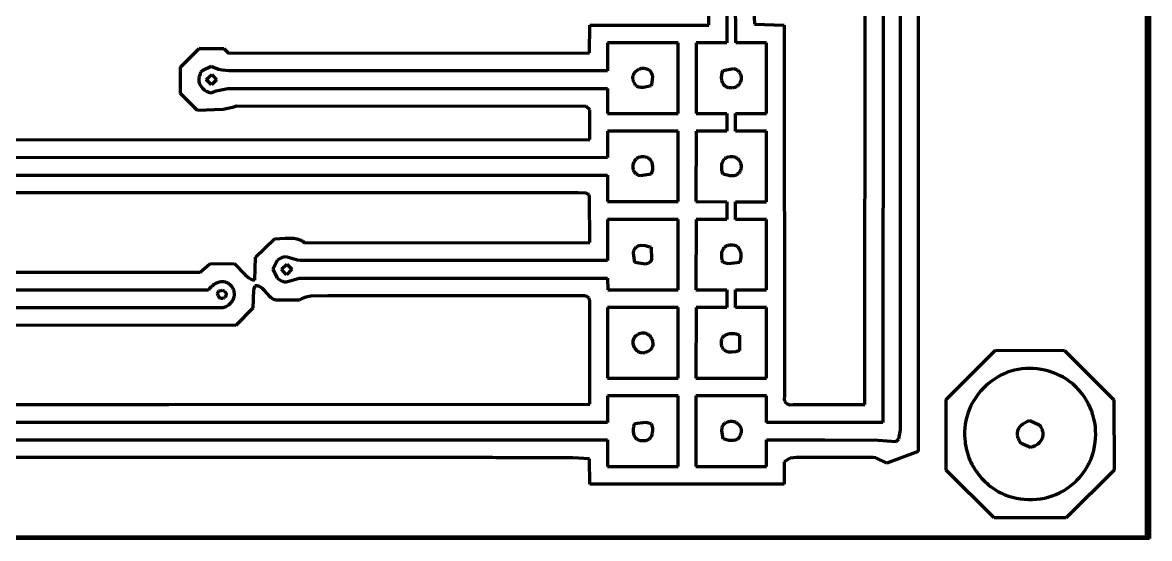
# Model space of a CAD drawing. Header units: millimetres. Extents: x 0 to 15.3, y 0 to 12.6.
# Drawn here: x 9.96 to 15.28, y 0 to 2.44 of the extents above; entities that cross this region are included whole.
import ezdxf

# ---------------------------------------------------------------- set-up
doc = ezdxf.new("R2010")
doc.units = ezdxf.units.MM
doc.layers.add('color#f8f8f8ff', color=7, linetype='CONTINUOUS', lineweight=100)

msp = doc.modelspace()

# ---------------------------------------------------------------- linework, layer by layer
at = {"layer": 'color#f8f8f8ff'}
for p, q in [((15.2778, 12.6111), (15.2778, 0)), ((15.2635, 0.0091), (15.2638, 12.5564)), ((14.1876, 11.8092), (14.1877, 0.4115)), ((14.1041, 0.5132), (14.1041, 11.7354)), ((14.0212, 3.9305), (14.021, 0.5484)), ((13.9361, 0.6332), (13.9374, 3.8058)), ((13.285, 3.0278), (13.2848, 2.3401)), ((13.3263, 2.3401), (13.3261, 3.0278)), ((13.1997, 2.4247), (13.1998, 2.9277)), ((13.4098, 2.5326), (13.4149, 2.4286)), ((12.6374, 2.2931), (12.6389, 2.424)), ((12.6389, 2.424), (13.1997, 2.4247)), ((13.4149, 2.4286), (13.5554, 2.4242)), ((13.5554, 2.4242), (13.556, 0.6655)), ((12.7222, 2.34), (12.7222, 2.2083)), ((13.0555, 2.34), (12.7222, 2.34)), ((13.0556, 2.0072), (13.0555, 2.34)), ((13.2848, 2.3401), (13.1392, 2.3402)), ((13.1392, 2.3402), (13.1393, 2.0069)), ((13.4718, 2.3403), (13.3263, 2.3401)), ((13.4719, 2.007), (13.4718, 2.3403)), ((10.7081, 2.226), (10.7957, 2.3131)), ((10.7957, 2.3131), (10.9118, 2.3132)), ((10.9118, 2.3132), (10.9348, 2.2917)), ((10.9348, 2.2917), (12.6374, 2.2931)), ((10.7083, 2.1005), (10.7081, 2.226)), ((10.796, 2.1793), (10.7951, 2.1753)), ((10.7972, 2.1834), (10.796, 2.1793)), ((10.7988, 2.1875), (10.7972, 2.1834)), ((10.801, 2.1951), (10.7988, 2.1875)), ((10.8045, 2.2016), (10.801, 2.1951)), ((10.8127, 2.21), (10.8045, 2.2016)), ((10.8527, 2.2292), (10.8127, 2.21)), ((10.8291, 2.1668), (10.8554, 2.1913)), ((10.864, 2.2235), (10.8527, 2.2292)), ((10.8554, 2.1913), (10.8783, 2.1665)), ((10.8755, 2.2188), (10.864, 2.2235)), ((10.8871, 2.2152), (10.8755, 2.2188)), ((10.905, 2.2113), (10.8871, 2.2152)), ((10.9354, 2.2081), (10.905, 2.2113)), ((11.0282, 2.2083), (10.9354, 2.2081)), ((12.7222, 2.2083), (11.0282, 2.2083)), ((12.8417, 2.1786), (12.8423, 2.1824)), ((12.8423, 2.1824), (12.8432, 2.1862)), ((12.8432, 2.1862), (12.8445, 2.1898)), ((12.8445, 2.1898), (12.846, 2.1933)), ((12.846, 2.1933), (12.8479, 2.1967)), ((12.8479, 2.1967), (12.8525, 2.203)), ((12.8525, 2.203), (12.858, 2.2086)), ((12.858, 2.2086), (12.8643, 2.2133)), ((12.8643, 2.2133), (12.8712, 2.217)), ((12.8712, 2.217), (12.8749, 2.2184)), ((12.8749, 2.2184), (12.8786, 2.2196)), ((12.8786, 2.2196), (12.8825, 2.2204)), ((12.8825, 2.2204), (12.8864, 2.2208)), ((12.8864, 2.2208), (12.8904, 2.2209)), ((12.8904, 2.2209), (12.8943, 2.2207)), ((12.8943, 2.2207), (12.8983, 2.22)), ((12.8983, 2.22), (12.9023, 2.2189)), ((12.9023, 2.2189), (12.9062, 2.2174)), ((12.9062, 2.2174), (12.9101, 2.2155)), ((12.9101, 2.2155), (12.9133, 2.2141)), ((12.9133, 2.2141), (12.9161, 2.2126)), ((12.9161, 2.2126), (12.9211, 2.2091)), ((12.9211, 2.2091), (12.9251, 2.2048)), ((12.9251, 2.2048), (12.9283, 2.2001)), ((12.9283, 2.2001), (12.9316, 2.192)), ((12.9335, 2.1801), (12.929, 2.1428)), ((12.9316, 2.192), (12.9335, 2.1801)), ((13.2602, 2.1763), (13.2608, 2.188)), ((13.2608, 2.188), (13.2631, 2.1993)), ((13.2631, 2.1993), (13.267, 2.2099)), ((13.267, 2.2099), (13.3165, 2.2188)), ((13.3165, 2.2188), (13.3256, 2.2164)), ((13.3256, 2.2164), (13.3321, 2.2128)), ((13.3321, 2.2128), (13.3342, 2.2112)), ((13.3342, 2.2112), (13.3376, 2.2086)), ((13.3376, 2.2086), (13.3407, 2.2058)), ((13.3407, 2.2058), (13.3433, 2.2027)), ((13.3433, 2.2027), (13.3456, 2.1994)), ((13.3456, 2.1994), (13.3476, 2.1959)), ((13.3476, 2.1959), (13.3492, 2.1922)), ((13.3492, 2.1922), (13.3504, 2.1884)), ((13.3504, 2.1884), (13.3513, 2.1845)), ((13.3513, 2.1845), (13.3519, 2.1806)), ((13.3519, 2.1806), (13.3521, 2.1765)), ((10.7945, 2.1713), (10.7943, 2.1674)), ((10.7943, 2.1674), (10.7947, 2.1597)), ((10.7951, 2.1753), (10.7945, 2.1713)), ((10.7947, 2.1597), (10.7961, 2.1523)), ((10.7961, 2.1523), (10.7987, 2.1452)), ((10.7987, 2.1452), (10.8021, 2.1385)), ((10.8021, 2.1385), (10.8064, 2.1322)), ((10.8064, 2.1322), (10.8115, 2.1264)), ((10.8115, 2.1264), (10.8203, 2.1186)), ((10.8549, 2.142), (10.8291, 2.1668)), ((10.8783, 2.1665), (10.8549, 2.142)), ((12.8415, 2.1748), (12.8417, 2.1786)), ((12.8417, 2.1709), (12.8415, 2.1748)), ((12.8424, 2.167), (12.8417, 2.1709)), ((12.8434, 2.163), (12.8424, 2.167)), ((12.8449, 2.1591), (12.8434, 2.163)), ((12.8469, 2.1552), (12.8449, 2.1591)), ((12.848, 2.1516), (12.8469, 2.1552)), ((12.8494, 2.1483), (12.848, 2.1516)), ((12.851, 2.1453), (12.8494, 2.1483)), ((12.8527, 2.1426), (12.851, 2.1453)), ((12.8547, 2.1401), (12.8527, 2.1426)), ((12.8592, 2.1361), (12.8547, 2.1401)), ((12.8643, 2.133), (12.8592, 2.1361)), ((12.8699, 2.1309), (12.8643, 2.133)), ((12.8791, 2.1291), (12.8699, 2.1309)), ((12.8923, 2.1291), (12.8791, 2.1291)), ((12.9275, 2.1373), (12.8923, 2.1291)), ((12.929, 2.1428), (12.9275, 2.1373)), ((13.2613, 2.1647), (13.2602, 2.1763)), ((13.2631, 2.1574), (13.2613, 2.1647)), ((13.2657, 2.1505), (13.2631, 2.1574)), ((13.2692, 2.1442), (13.2657, 2.1505)), ((13.2736, 2.1387), (13.2692, 2.1442)), ((13.2761, 2.1363), (13.2736, 2.1387)), ((13.2788, 2.1341), (13.2761, 2.1363)), ((13.2818, 2.1322), (13.2788, 2.1341)), ((13.2851, 2.1306), (13.2818, 2.1322)), ((13.2886, 2.1293), (13.2851, 2.1306)), ((13.2923, 2.1283), (13.2886, 2.1293)), ((13.2962, 2.1277), (13.2923, 2.1283)), ((13.3004, 2.1274), (13.2962, 2.1277)), ((13.3049, 2.1276), (13.3004, 2.1274)), ((13.3094, 2.1272), (13.3049, 2.1276)), ((13.3137, 2.1274), (13.3094, 2.1272)), ((13.3179, 2.128), (13.3137, 2.1274)), ((13.3218, 2.1291), (13.3179, 2.128)), ((13.3255, 2.1305), (13.3218, 2.1291)), ((13.329, 2.1323), (13.3255, 2.1305)), ((13.3323, 2.1345), (13.329, 2.1323)), ((13.3354, 2.1369), (13.3323, 2.1345)), ((13.3383, 2.1396), (13.3354, 2.1369)), ((13.3409, 2.1426), (13.3383, 2.1396)), ((13.3432, 2.1459), (13.3409, 2.1426)), ((13.3453, 2.1493), (13.3432, 2.1459)), ((13.3471, 2.1529), (13.3453, 2.1493)), ((13.3499, 2.1605), (13.3471, 2.1529)), ((13.3516, 2.1685), (13.3499, 2.1605)), ((13.3521, 2.1765), (13.3516, 2.1685)), ((10.7889, 2.0204), (10.7083, 2.1005)), ((10.8203, 2.1186), (10.8304, 2.1122)), ((10.8304, 2.1122), (10.8413, 2.1074)), ((10.8413, 2.1074), (10.8529, 2.1042)), ((10.8529, 2.1042), (10.8762, 2.1137)), ((10.8762, 2.1137), (10.9306, 2.1252)), ((10.9306, 2.1252), (12.7222, 2.125)), ((12.7222, 2.125), (12.7222, 2.0072)), ((10.9096, 2.0251), (10.7889, 2.0204)), ((10.953, 2.0349), (10.9096, 2.0251)), ((10.9713, 2.0409), (10.953, 2.0349)), ((12.6219, 2.0404), (10.9713, 2.0409)), ((12.6377, 2.0245), (12.6219, 2.0404)), ((12.6385, 1.8845), (12.6377, 2.0245)), ((12.7222, 2.0072), (13.0556, 2.0072)), ((13.1393, 2.0069), (13.2849, 2.0071)), ((13.2849, 2.0071), (13.2849, 1.9234)), ((13.3262, 1.9235), (13.3262, 2.0071)), ((13.3262, 2.0071), (13.4719, 2.007)), ((13.0556, 1.9234), (12.7222, 1.9234)), ((12.7222, 1.9234), (12.7222, 1.7985)), ((13.0556, 1.5905), (13.0556, 1.9234)), ((13.1393, 1.9237), (13.1389, 1.5906)), ((13.2849, 1.9234), (13.1393, 1.9237)), ((13.4719, 1.9236), (13.3262, 1.9235)), ((13.4718, 1.5902), (13.4719, 1.9236)), ((8.303, 1.8819), (12.6385, 1.8845)), ((12.7222, 1.7985), (8.2681, 1.7979)), ((12.8422, 1.7547), (12.8427, 1.7627)), ((12.8424, 1.7507), (12.8422, 1.7547)), ((12.8427, 1.7627), (12.8445, 1.7706)), ((12.8445, 1.7706), (12.8473, 1.7781)), ((12.8473, 1.7781), (12.8492, 1.7816)), ((12.8492, 1.7816), (12.8513, 1.785)), ((12.8513, 1.785), (12.8537, 1.7882)), ((12.8537, 1.7882), (12.8563, 1.7911)), ((12.8563, 1.7911), (12.8591, 1.7938)), ((12.8591, 1.7938), (12.8622, 1.7962)), ((12.8622, 1.7962), (12.8655, 1.7984)), ((12.8655, 1.7984), (12.869, 1.8001)), ((12.869, 1.8001), (12.8727, 1.8015)), ((12.8727, 1.8015), (12.8766, 1.8025)), ((12.8766, 1.8025), (12.8807, 1.8032)), ((12.8807, 1.8032), (12.885, 1.8033)), ((12.885, 1.8033), (12.8895, 1.803)), ((12.8895, 1.803), (12.894, 1.8031)), ((12.894, 1.8031), (12.8982, 1.8029)), ((12.8982, 1.8029), (12.9022, 1.8022)), ((12.9022, 1.8022), (12.9059, 1.8013)), ((12.9059, 1.8013), (12.9094, 1.8)), ((12.9094, 1.8), (12.9126, 1.7984)), ((12.9126, 1.7984), (12.9156, 1.7965)), ((12.9156, 1.7965), (12.9183, 1.7943)), ((12.9183, 1.7943), (12.9208, 1.7919)), ((12.9208, 1.7919), (12.9251, 1.7864)), ((12.9251, 1.7864), (12.9286, 1.7802)), ((12.9286, 1.7802), (12.9312, 1.7733)), ((12.9312, 1.7733), (12.9329, 1.7659)), ((12.9329, 1.7659), (12.934, 1.7544)), ((12.934, 1.7544), (12.9334, 1.7426)), ((13.2603, 1.7547), (13.2615, 1.7662)), ((13.2609, 1.7429), (13.2603, 1.7547)), ((13.2615, 1.7662), (13.2633, 1.7735)), ((13.2633, 1.7735), (13.2659, 1.7804)), ((13.2659, 1.7804), (13.2693, 1.7866)), ((13.2693, 1.7866), (13.2737, 1.7921)), ((13.2737, 1.7921), (13.2762, 1.7945)), ((13.2762, 1.7945), (13.279, 1.7966)), ((13.279, 1.7966), (13.282, 1.7985)), ((13.282, 1.7985), (13.2852, 1.8001)), ((13.2852, 1.8001), (13.2887, 1.8013)), ((13.2887, 1.8013), (13.2924, 1.8023)), ((13.2924, 1.8023), (13.2964, 1.8029)), ((13.2964, 1.8029), (13.3006, 1.8032)), ((13.3006, 1.8032), (13.3051, 1.803)), ((13.3051, 1.803), (13.3096, 1.8033)), ((13.3096, 1.8033), (13.3138, 1.8031)), ((13.3138, 1.8031), (13.3179, 1.8025)), ((13.3179, 1.8025), (13.3218, 1.8015)), ((13.3218, 1.8015), (13.3255, 1.8001)), ((13.3255, 1.8001), (13.329, 1.7983)), ((13.329, 1.7983), (13.3322, 1.7962)), ((13.3322, 1.7962), (13.3353, 1.7939)), ((13.3353, 1.7939), (13.3381, 1.7912)), ((13.3381, 1.7912), (13.3406, 1.7883)), ((13.3406, 1.7883), (13.343, 1.7851)), ((13.343, 1.7851), (13.3469, 1.7783)), ((13.3469, 1.7783), (13.3497, 1.7708)), ((13.3497, 1.7708), (13.3514, 1.763)), ((13.3514, 1.763), (13.3519, 1.7551)), ((13.3519, 1.7551), (13.3518, 1.7511)), ((8.3338, 1.7154), (12.7222, 1.7155)), ((12.7222, 1.7155), (12.7222, 1.5905)), ((12.8429, 1.7467), (12.8424, 1.7507)), ((12.8437, 1.7428), (12.8429, 1.7467)), ((12.8449, 1.739), (12.8437, 1.7428)), ((12.8465, 1.7354), (12.8449, 1.739)), ((12.8483, 1.7318), (12.8465, 1.7354)), ((12.8506, 1.7285), (12.8483, 1.7318)), ((12.8532, 1.7254), (12.8506, 1.7285)), ((12.8562, 1.7225), (12.8532, 1.7254)), ((12.8595, 1.7198), (12.8562, 1.7225)), ((12.8616, 1.7182), (12.8595, 1.7198)), ((12.8681, 1.7145), (12.8616, 1.7182)), ((12.8771, 1.712), (12.8681, 1.7145)), ((12.9273, 1.7206), (12.8771, 1.712)), ((12.9311, 1.7312), (12.9273, 1.7206)), ((12.9334, 1.7426), (12.9311, 1.7312)), ((13.2631, 1.7315), (13.2609, 1.7429)), ((13.2668, 1.7209), (13.2631, 1.7315)), ((13.298, 1.7128), (13.2668, 1.7209)), ((13.3197, 1.7124), (13.298, 1.7128)), ((13.3288, 1.7157), (13.3197, 1.7124)), ((13.3352, 1.7201), (13.3288, 1.7157)), ((13.3385, 1.7228), (13.3352, 1.7201)), ((13.3413, 1.7257), (13.3385, 1.7228)), ((13.3439, 1.7289), (13.3413, 1.7257)), ((13.346, 1.7323), (13.3439, 1.7289)), ((13.3478, 1.7358), (13.346, 1.7323)), ((13.3493, 1.7395), (13.3478, 1.7358)), ((13.3504, 1.7433), (13.3493, 1.7395)), ((13.3513, 1.7471), (13.3504, 1.7433)), ((13.3518, 1.7511), (13.3513, 1.7471)), ((12.5827, 1.632), (8.2505, 1.6318)), ((12.6191, 1.6308), (12.5827, 1.632)), ((12.6272, 1.628), (12.6191, 1.6308)), ((12.6306, 1.6257), (12.6272, 1.628)), ((12.6334, 1.6227), (12.6306, 1.6257)), ((12.6355, 1.619), (12.6334, 1.6227)), ((12.6362, 1.6168), (12.6355, 1.619)), ((12.6368, 1.6143), (12.6362, 1.6168)), ((12.6371, 1.6116), (12.6368, 1.6143)), ((12.6385, 1.3984), (12.6371, 1.6116)), ((12.7222, 1.5905), (13.0556, 1.5905)), ((13.1389, 1.5906), (13.2849, 1.5904)), ((13.2849, 1.5904), (13.2849, 1.5068)), ((13.3262, 1.5068), (13.3262, 1.5904)), ((13.3262, 1.5904), (13.4718, 1.5902)), ((12.7222, 1.5067), (12.7222, 1.3121)), ((13.0556, 1.5067), (12.7222, 1.5067)), ((13.0556, 1.1739), (13.0556, 1.5067)), ((13.1392, 1.5069), (13.1389, 1.1739)), ((13.2849, 1.5068), (13.1392, 1.5069)), ((13.4719, 1.5069), (13.3262, 1.5068)), ((13.4717, 1.1735), (13.4719, 1.5069)), ((11.062, 1.3292), (11.1509, 1.4157)), ((11.1509, 1.4157), (11.2016, 1.4176)), ((11.2016, 1.4176), (11.2426, 1.4175)), ((11.2426, 1.4175), (11.2573, 1.415)), ((11.2573, 1.415), (11.2667, 1.4122)), ((11.2667, 1.4122), (11.2758, 1.4084)), ((11.2758, 1.4084), (11.2802, 1.406)), ((11.2802, 1.406), (11.2845, 1.4033)), ((11.2845, 1.4033), (11.2887, 1.4002)), ((11.2887, 1.4002), (11.2928, 1.3968)), ((11.2928, 1.3968), (12.6385, 1.3984)), ((12.8599, 1.3777), (12.8663, 1.3819)), ((12.8663, 1.3819), (12.8753, 1.385)), ((12.8753, 1.385), (12.8992, 1.384)), ((12.8992, 1.384), (12.9277, 1.3763)), ((13.2791, 1.38), (13.2821, 1.3819)), ((13.2821, 1.3819), (13.2854, 1.3835)), ((13.2854, 1.3835), (13.2889, 1.3847)), ((13.2889, 1.3847), (13.2926, 1.3857)), ((13.2926, 1.3857), (13.2966, 1.3863)), ((13.2966, 1.3863), (13.3009, 1.3865)), ((13.3009, 1.3865), (13.3054, 1.3863)), ((13.3054, 1.3863), (13.3099, 1.3865)), ((13.3099, 1.3865), (13.3141, 1.3863)), ((13.3141, 1.3863), (13.3182, 1.3858)), ((13.3182, 1.3858), (13.3219, 1.3848)), ((13.3219, 1.3848), (13.3254, 1.3836)), ((13.3254, 1.3836), (13.3287, 1.382)), ((13.3287, 1.382), (13.3317, 1.3801)), ((11.0579, 1.2198), (11.062, 1.3292)), ((11.195, 1.3289), (11.1882, 1.3271)), ((11.2017, 1.3296), (11.195, 1.3289)), ((11.2118, 1.3289), (11.2017, 1.3296)), ((11.2597, 1.3147), (11.2118, 1.3289)), ((12.8439, 1.3478), (12.8465, 1.3609)), ((12.8506, 1.3038), (12.8439, 1.3478)), ((12.8465, 1.3609), (12.8501, 1.3679)), ((12.8501, 1.3679), (12.8533, 1.3722)), ((12.8533, 1.3722), (12.8575, 1.376)), ((12.8575, 1.376), (12.8599, 1.3777)), ((12.9277, 1.3763), (12.93, 1.3174)), ((13.2603, 1.3379), (13.2615, 1.3495)), ((13.2609, 1.3261), (13.2603, 1.3379)), ((13.2615, 1.3495), (13.2632, 1.3569)), ((13.2632, 1.3569), (13.2659, 1.3638)), ((13.2659, 1.3638), (13.2694, 1.37)), ((13.2694, 1.37), (13.2715, 1.3729)), ((13.2715, 1.3729), (13.2738, 1.3755)), ((13.2738, 1.3755), (13.2763, 1.3779)), ((13.2763, 1.3779), (13.2791, 1.38)), ((13.3317, 1.3801), (13.3345, 1.378)), ((13.3345, 1.378), (13.3371, 1.3756)), ((13.3371, 1.3756), (13.3394, 1.373)), ((13.3394, 1.373), (13.3434, 1.3671)), ((13.3434, 1.3671), (13.3465, 1.3605)), ((13.3465, 1.3605), (13.3488, 1.3533)), ((13.3488, 1.3533), (13.3506, 1.3419)), ((13.3506, 1.33), (13.3489, 1.3184)), ((13.3506, 1.3419), (13.3506, 1.33)), ((10.8009, 1.2571), (10.8464, 1.2976)), ((10.8464, 1.2976), (10.9612, 1.299)), ((10.9612, 1.299), (11.0133, 1.2453)), ((11.166, 1.3136), (11.1442, 1.2718)), ((11.1741, 1.3201), (11.166, 1.3136)), ((11.1782, 1.3219), (11.1741, 1.3201)), ((11.1816, 1.324), (11.1782, 1.3219)), ((11.1849, 1.3257), (11.1816, 1.324)), ((11.1836, 1.2722), (11.2088, 1.2949)), ((11.1882, 1.3271), (11.1849, 1.3257)), ((11.2088, 1.2949), (11.2329, 1.2718)), ((11.2735, 1.3126), (11.2597, 1.3147)), ((11.277, 1.3126), (11.2735, 1.3126)), ((12.7222, 1.3121), (11.277, 1.3126)), ((12.899, 1.2957), (12.8506, 1.3038)), ((12.9119, 1.2989), (12.899, 1.2957)), ((12.9191, 1.3027), (12.9119, 1.2989)), ((12.9259, 1.3083), (12.9191, 1.3027)), ((12.93, 1.3174), (12.9259, 1.3083)), ((13.2631, 1.3146), (13.2609, 1.3261)), ((13.2669, 1.304), (13.2631, 1.3146)), ((13.2907, 1.2977), (13.2669, 1.304)), ((13.344, 1.3039), (13.2907, 1.2977)), ((13.3455, 1.3073), (13.344, 1.3039)), ((13.3489, 1.3184), (13.3455, 1.3073)), ((8.5311, 1.257), (10.8009, 1.2571)), ((11.0133, 1.2453), (11.0301, 1.2316)), ((11.0301, 1.2316), (11.0413, 1.2253)), ((11.0413, 1.2253), (11.0493, 1.2221)), ((11.1442, 1.2718), (11.1646, 1.2297)), ((11.1646, 1.2297), (11.1726, 1.2224)), ((11.2082, 1.2457), (11.1836, 1.2722)), ((11.2329, 1.2718), (11.2082, 1.2457)), ((11.2192, 1.2144), (11.2672, 1.2285)), ((11.2672, 1.2285), (11.2775, 1.2291)), ((11.2775, 1.2291), (12.722, 1.2296)), ((12.722, 1.2296), (12.7226, 1.1737)), ((10.8399, 1.1731), (8.4963, 1.1735)), ((10.8452, 1.1804), (10.8399, 1.1731)), ((10.8514, 1.1872), (10.8452, 1.1804)), ((10.8582, 1.1933), (10.8514, 1.1872)), ((10.8657, 1.1988), (10.8582, 1.1933)), ((10.8736, 1.2033), (10.8657, 1.1988)), ((10.8819, 1.207), (10.8736, 1.2033)), ((10.8905, 1.2097), (10.8819, 1.207)), ((10.8991, 1.2113), (10.8905, 1.2097)), ((10.8914, 1.1688), (10.894, 1.1698)), ((10.894, 1.1698), (10.8971, 1.1705)), ((10.8971, 1.1705), (10.9006, 1.1718)), ((10.9078, 1.2117), (10.8991, 1.2113)), ((10.9006, 1.1718), (10.9042, 1.1721)), ((10.9042, 1.1721), (10.9094, 1.171)), ((10.9121, 1.2114), (10.9078, 1.2117)), ((10.9094, 1.171), (10.9157, 1.1672)), ((10.9164, 1.2109), (10.9121, 1.2114)), ((10.9206, 1.2099), (10.9164, 1.2109)), ((10.9247, 1.2087), (10.9206, 1.2099)), ((10.9287, 1.207), (10.9247, 1.2087)), ((10.9327, 1.2051), (10.9287, 1.207)), ((10.9365, 1.2027), (10.9327, 1.2051)), ((10.9402, 1.1999), (10.9365, 1.2027)), ((10.9437, 1.1968), (10.9402, 1.1999)), ((10.9471, 1.1932), (10.9437, 1.1968)), ((10.9503, 1.1892), (10.9471, 1.1932)), ((10.9536, 1.1846), (10.9503, 1.1892)), ((10.9563, 1.1799), (10.9536, 1.1846)), ((10.9586, 1.1751), (10.9563, 1.1799)), ((10.9603, 1.1702), (10.9586, 1.1751)), ((10.9615, 1.1653), (10.9603, 1.1702)), ((11.0527, 1.1746), (11.049, 1.0871)), ((11.0493, 1.2221), (11.0579, 1.2198)), ((11.059, 1.1919), (11.0527, 1.1746)), ((11.0637, 1.1925), (11.059, 1.1919)), ((11.0682, 1.1926), (11.0637, 1.1925)), ((11.0725, 1.1921), (11.0682, 1.1926)), ((11.0766, 1.1912), (11.0725, 1.1921)), ((11.0806, 1.1897), (11.0766, 1.1912)), ((11.0844, 1.1879), (11.0806, 1.1897)), ((11.088, 1.1857), (11.0844, 1.1879)), ((11.095, 1.1803), (11.088, 1.1857)), ((11.1048, 1.1705), (11.095, 1.1803)), ((11.1304, 1.1416), (11.1048, 1.1705)), ((11.1726, 1.2224), (11.1788, 1.2194)), ((11.1788, 1.2194), (11.1821, 1.2174)), ((11.1821, 1.2174), (11.1855, 1.2158)), ((11.1855, 1.2158), (11.1888, 1.2145)), ((11.1888, 1.2145), (11.1922, 1.2135)), ((11.1922, 1.2135), (11.1989, 1.2124)), ((11.1989, 1.2124), (11.2057, 1.2123)), ((11.2057, 1.2123), (11.2192, 1.2144)), ((12.7226, 1.1737), (13.0556, 1.1739)), ((13.1389, 1.1739), (13.2849, 1.1738)), ((13.2849, 1.1738), (13.2849, 1.0901)), ((13.3262, 1.0901), (13.3262, 1.1738)), ((13.3262, 1.1738), (13.4717, 1.1735)), ((10.8831, 1.1561), (10.8839, 1.1605)), ((10.8835, 1.1516), (10.8831, 1.1561)), ((10.8849, 1.1471), (10.8835, 1.1516)), ((10.8839, 1.1605), (10.8847, 1.1625)), ((10.8847, 1.1625), (10.8858, 1.1643)), ((10.8886, 1.1408), (10.8849, 1.1471)), ((10.8858, 1.1643), (10.8873, 1.166)), ((10.8873, 1.166), (10.8892, 1.1675)), ((10.8918, 1.1373), (10.8886, 1.1408)), ((10.8892, 1.1675), (10.8914, 1.1688)), ((10.8956, 1.1346), (10.8918, 1.1373)), ((10.8998, 1.133), (10.8956, 1.1346)), ((10.902, 1.1327), (10.8998, 1.133)), ((10.9043, 1.1327), (10.902, 1.1327)), ((10.9065, 1.1331), (10.9043, 1.1327)), ((10.9088, 1.134), (10.9065, 1.1331)), ((10.9111, 1.1352), (10.9088, 1.134)), ((10.9134, 1.1369), (10.9111, 1.1352)), ((10.9156, 1.1392), (10.9134, 1.1369)), ((10.919, 1.1417), (10.9156, 1.1392)), ((10.9157, 1.1672), (10.9213, 1.1598)), ((10.9214, 1.1446), (10.919, 1.1417)), ((10.9213, 1.1598), (10.9232, 1.153)), ((10.9228, 1.1478), (10.9214, 1.1446)), ((10.9232, 1.153), (10.9228, 1.1478)), ((10.9475, 1.1146), (10.9506, 1.1186)), ((10.9506, 1.1186), (10.9533, 1.1227)), ((10.9533, 1.1227), (10.9558, 1.1271)), ((10.9558, 1.1271), (10.9578, 1.1315)), ((10.9578, 1.1315), (10.9596, 1.1362)), ((10.9596, 1.1362), (10.9609, 1.1409)), ((10.9609, 1.1409), (10.9619, 1.1457)), ((10.9623, 1.1604), (10.9615, 1.1653)), ((10.9619, 1.1457), (10.9625, 1.1506)), ((10.9626, 1.1555), (10.9623, 1.1604)), ((10.9625, 1.1506), (10.9626, 1.1555)), ((11.1373, 1.1355), (11.1304, 1.1416)), ((11.141, 1.1329), (11.1373, 1.1355)), ((11.1448, 1.1305), (11.141, 1.1329)), ((11.1487, 1.1285), (11.1448, 1.1305)), ((11.1528, 1.1269), (11.1487, 1.1285)), ((11.1571, 1.1258), (11.1528, 1.1269)), ((11.1616, 1.1251), (11.1571, 1.1258)), ((11.1663, 1.125), (11.1616, 1.1251)), ((11.2696, 1.1257), (11.1663, 1.125)), ((11.2779, 1.1309), (11.2696, 1.1257)), ((11.2865, 1.1351), (11.2779, 1.1309)), ((11.2997, 1.14), (11.2865, 1.1351)), ((11.3225, 1.1446), (11.2997, 1.14)), ((11.403, 1.1457), (11.3225, 1.1446)), ((12.5973, 1.1457), (11.403, 1.1457)), ((12.6128, 1.1462), (12.5973, 1.1457)), ((12.6251, 1.142), (12.6128, 1.1462)), ((12.6332, 1.1355), (12.6251, 1.142)), ((12.6374, 1.1284), (12.6332, 1.1355)), ((12.639, 1.122), (12.6374, 1.1284)), ((12.6389, 1.1149), (12.639, 1.122)), ((8.4864, 1.0904), (10.8881, 1.0909)), ((10.8881, 1.0909), (10.8935, 1.0903)), ((10.8935, 1.0903), (10.8989, 1.0902)), ((10.8989, 1.0902), (10.9041, 1.0906)), ((10.9041, 1.0906), (10.9093, 1.0914)), ((10.9093, 1.0914), (10.9143, 1.0926)), ((10.9143, 1.0926), (10.9191, 1.0942)), ((10.9191, 1.0942), (10.9238, 1.0962)), ((10.9238, 1.0962), (10.9283, 1.0985)), ((10.9283, 1.0985), (10.9326, 1.1012)), ((10.9326, 1.1012), (10.9367, 1.1041)), ((10.9367, 1.1041), (10.9406, 1.1074)), ((10.9406, 1.1074), (10.9442, 1.1109)), ((10.9442, 1.1109), (10.9475, 1.1146)), ((11.049, 1.0871), (10.9683, 1.0063)), ((12.6384, 1.1123), (12.6389, 1.1149)), ((12.6385, 0.6345), (12.6384, 1.1123)), ((12.7222, 1.09), (12.7222, 0.7572)), ((13.0556, 1.09), (12.7222, 1.09)), ((13.0555, 0.7572), (13.0556, 1.09)), ((13.1392, 1.0903), (13.1389, 0.7572)), ((13.2849, 1.0901), (13.1392, 1.0903)), ((13.4717, 1.0904), (13.3262, 1.0901)), ((13.4722, 0.7572), (13.4717, 1.0904)), ((10.9683, 1.0063), (8.5272, 1.0069)), ((12.8534, 0.9556), (12.8573, 0.9592)), ((12.8573, 0.9592), (12.8618, 0.9624)), ((12.8618, 0.9624), (12.867, 0.9652)), ((12.867, 0.9652), (12.8726, 0.968)), ((12.8726, 0.968), (12.878, 0.9699)), ((12.878, 0.9699), (12.8833, 0.9711)), ((12.8833, 0.9711), (12.8885, 0.9716)), ((12.8885, 0.9716), (12.8936, 0.9714)), ((12.8936, 0.9714), (12.8984, 0.9705)), ((12.8984, 0.9705), (12.9031, 0.9691)), ((12.9031, 0.9691), (12.9075, 0.9671)), ((12.9075, 0.9671), (12.9117, 0.9647)), ((12.9117, 0.9647), (12.9156, 0.9618)), ((12.9156, 0.9618), (12.9193, 0.9585)), ((12.9193, 0.9585), (12.9226, 0.9548)), ((13.2704, 0.9556), (13.2733, 0.9581)), ((13.2733, 0.9581), (13.2765, 0.9602)), ((13.2765, 0.9602), (13.2798, 0.9622)), ((13.2798, 0.9622), (13.2871, 0.9652)), ((13.2871, 0.9652), (13.295, 0.9673)), ((13.295, 0.9673), (13.3033, 0.9684)), ((13.3033, 0.9684), (13.3118, 0.9686)), ((13.3118, 0.9686), (13.3204, 0.9678)), ((13.3204, 0.9678), (13.3289, 0.9661)), ((13.3289, 0.9661), (13.3371, 0.9635)), ((13.3371, 0.9635), (13.3448, 0.96)), ((13.3448, 0.96), (13.3451, 0.8876)), ((12.8425, 0.9291), (12.8429, 0.9339)), ((12.8425, 0.9242), (12.8425, 0.9291)), ((12.843, 0.9193), (12.8425, 0.9242)), ((12.8429, 0.9339), (12.8439, 0.9386)), ((12.844, 0.9145), (12.843, 0.9193)), ((12.8439, 0.9386), (12.8454, 0.9432)), ((12.8455, 0.9098), (12.844, 0.9145)), ((12.8454, 0.9432), (12.8475, 0.9476)), ((12.8473, 0.9051), (12.8455, 0.9098)), ((12.8495, 0.9007), (12.8473, 0.9051)), ((12.8475, 0.9476), (12.8501, 0.9518)), ((12.8501, 0.9518), (12.8534, 0.9556)), ((12.9226, 0.9548), (12.9256, 0.9508)), ((12.9256, 0.9508), (12.9282, 0.9466)), ((12.9282, 0.9466), (12.9305, 0.9421)), ((12.9325, 0.9039), (12.9304, 0.8995)), ((12.9305, 0.9421), (12.9324, 0.9375)), ((12.9324, 0.9375), (12.9338, 0.9327)), ((12.934, 0.9085), (12.9325, 0.9039)), ((12.9338, 0.9327), (12.9348, 0.9279)), ((12.935, 0.9133), (12.934, 0.9085)), ((12.9348, 0.9279), (12.9354, 0.923)), ((12.9354, 0.9181), (12.935, 0.9133)), ((12.9354, 0.923), (12.9354, 0.9181)), ((13.2587, 0.9266), (13.2589, 0.9312)), ((13.259, 0.9217), (13.2587, 0.9266)), ((13.2589, 0.9312), (13.2594, 0.9355)), ((13.2598, 0.9165), (13.259, 0.9217)), ((13.2594, 0.9355), (13.2604, 0.9395)), ((13.2604, 0.912), (13.2598, 0.9165)), ((13.2604, 0.9395), (13.2617, 0.9433)), ((13.2612, 0.9079), (13.2604, 0.912)), ((13.2624, 0.9041), (13.2612, 0.9079)), ((13.2617, 0.9433), (13.2634, 0.9468)), ((13.2639, 0.9006), (13.2624, 0.9041)), ((13.2634, 0.9468), (13.2655, 0.95)), ((13.2655, 0.95), (13.2678, 0.953)), ((13.2678, 0.953), (13.2704, 0.9556)), ((12.8521, 0.8965), (12.8495, 0.9007)), ((12.8551, 0.8925), (12.8521, 0.8965)), ((12.8584, 0.8889), (12.8551, 0.8925)), ((12.862, 0.8856), (12.8584, 0.8889)), ((12.8659, 0.8826), (12.862, 0.8856)), ((12.87, 0.8802), (12.8659, 0.8826)), ((12.8744, 0.8782), (12.87, 0.8802)), ((12.8791, 0.8768), (12.8744, 0.8782)), ((12.8839, 0.8759), (12.8791, 0.8768)), ((12.8889, 0.8757), (12.8839, 0.8759)), ((12.8941, 0.8761), (12.8889, 0.8757)), ((12.8995, 0.8773), (12.8941, 0.8761)), ((12.9049, 0.8792), (12.8995, 0.8773)), ((12.9105, 0.8819), (12.9049, 0.8792)), ((12.9158, 0.8847), (12.9105, 0.8819)), ((12.9204, 0.8879), (12.9158, 0.8847)), ((12.9244, 0.8915), (12.9204, 0.8879)), ((12.9277, 0.8954), (12.9244, 0.8915)), ((12.9304, 0.8995), (12.9277, 0.8954)), ((13.2656, 0.8974), (13.2639, 0.9006)), ((13.2676, 0.8945), (13.2656, 0.8974)), ((13.2698, 0.8918), (13.2676, 0.8945)), ((13.2722, 0.8895), (13.2698, 0.8918)), ((13.2748, 0.8874), (13.2722, 0.8895)), ((13.2776, 0.8855), (13.2748, 0.8874)), ((13.2838, 0.8826), (13.2776, 0.8855)), ((13.2904, 0.8806), (13.2838, 0.8826)), ((13.2975, 0.8794), (13.2904, 0.8806)), ((13.3087, 0.8791), (13.2975, 0.8794)), ((13.3276, 0.8818), (13.3087, 0.8791)), ((13.3451, 0.8876), (13.3276, 0.8818)), ((14.3193, 0.6567), (14.5519, 0.8891)), ((14.5519, 0.8891), (14.8768, 0.888)), ((14.8768, 0.888), (15.1102, 0.6547)), ((14.6586, 0.7985), (14.6415, 0.7949)), ((14.676, 0.801), (14.6586, 0.7985)), ((14.6936, 0.8024), (14.676, 0.801)), ((14.7114, 0.8027), (14.6936, 0.8024)), ((14.7299, 0.8023), (14.7114, 0.8027)), ((14.7483, 0.8008), (14.7299, 0.8023)), ((14.7666, 0.7982), (14.7483, 0.8008)), ((14.7847, 0.7947), (14.7666, 0.7982)), ((12.7222, 0.7572), (13.0555, 0.7572)), ((13.1389, 0.7572), (13.4722, 0.7572)), ((14.5466, 0.7529), (14.5324, 0.7429)), ((14.5614, 0.7621), (14.5466, 0.7529)), ((14.5766, 0.7705), (14.5614, 0.7621)), ((14.5922, 0.778), (14.5766, 0.7705)), ((14.6083, 0.7846), (14.5922, 0.778)), ((14.6247, 0.7903), (14.6083, 0.7846)), ((14.6415, 0.7949), (14.6247, 0.7903)), ((14.8026, 0.7901), (14.7847, 0.7947)), ((14.8202, 0.7845), (14.8026, 0.7901)), ((14.8373, 0.7778), (14.8202, 0.7845)), ((14.8541, 0.7702), (14.8373, 0.7778)), ((14.8704, 0.7616), (14.8541, 0.7702)), ((14.8861, 0.752), (14.8704, 0.7616)), ((14.9012, 0.7415), (14.8861, 0.752)), ((14.4816, 0.6955), (14.4705, 0.6821)), ((14.4933, 0.7084), (14.4816, 0.6955)), ((14.5058, 0.7206), (14.4933, 0.7084)), ((14.5188, 0.7321), (14.5058, 0.7206)), ((14.5324, 0.7429), (14.5188, 0.7321)), ((14.9156, 0.73), (14.9012, 0.7415)), ((14.9292, 0.7176), (14.9156, 0.73)), ((14.9358, 0.711), (14.9292, 0.7176)), ((14.9421, 0.7042), (14.9358, 0.711)), ((14.9482, 0.6972), (14.9421, 0.7042)), ((14.9602, 0.6828), (14.9482, 0.6972)), ((13.0555, 0.6734), (12.7222, 0.6734)), ((12.7222, 0.6734), (12.7222, 0.5482)), ((13.0555, 0.3405), (13.0555, 0.6734)), ((13.4722, 0.6734), (13.1389, 0.6734)), ((13.1389, 0.6734), (13.1389, 0.3405)), ((13.4723, 0.5482), (13.4722, 0.6734)), ((13.5555, 0.663), (13.5554, 0.6559)), ((13.5554, 0.6559), (13.5568, 0.6496)), ((13.556, 0.6655), (13.5555, 0.663)), ((13.5568, 0.6496), (13.561, 0.6426)), ((13.561, 0.6426), (13.5689, 0.6361)), ((14.3194, 0.3227), (14.3193, 0.6567)), ((14.442, 0.6385), (14.4341, 0.6231)), ((14.4507, 0.6536), (14.442, 0.6385)), ((14.4602, 0.6681), (14.4507, 0.6536)), ((14.4705, 0.6821), (14.4602, 0.6681)), ((14.9713, 0.6677), (14.9602, 0.6828)), ((14.9813, 0.652), (14.9713, 0.6677)), ((14.9904, 0.6356), (14.9813, 0.652)), ((15.1102, 0.6547), (15.1111, 0.3227)), ((8.753, 0.6321), (10.6522, 0.6322)), ((10.6522, 0.6322), (12.6385, 0.6345)), ((13.5689, 0.6361), (13.5812, 0.6318)), ((13.5812, 0.6318), (13.5969, 0.6321)), ((13.5969, 0.6321), (13.9361, 0.6332)), ((14.421, 0.5909), (14.4159, 0.5743)), ((14.4271, 0.6072), (14.421, 0.5909)), ((14.4341, 0.6231), (14.4271, 0.6072)), ((14.9984, 0.6188), (14.9904, 0.6356)), ((15.0054, 0.6014), (14.9984, 0.6188)), ((15.0113, 0.5837), (15.0054, 0.6014)), ((12.7222, 0.5482), (8.7266, 0.5478)), ((12.8455, 0.5287), (12.8487, 0.5397)), ((12.8487, 0.5397), (12.8501, 0.5431)), ((12.8501, 0.5431), (12.9033, 0.5497)), ((12.9033, 0.5497), (12.9273, 0.5434)), ((12.9273, 0.5434), (12.9311, 0.5329)), ((12.9311, 0.5329), (12.9334, 0.5215)), ((13.2645, 0.5304), (13.2672, 0.5354)), ((13.2672, 0.5354), (13.2706, 0.5399)), ((13.2706, 0.5399), (13.275, 0.5438)), ((13.275, 0.5438), (13.2776, 0.5455)), ((13.2776, 0.5455), (13.2804, 0.547)), ((13.2804, 0.547), (13.2835, 0.5484)), ((13.2835, 0.5484), (13.2875, 0.5505)), ((13.2875, 0.5505), (13.2915, 0.5521)), ((13.2915, 0.5521), (13.2955, 0.5532)), ((13.2955, 0.5532), (13.2996, 0.5539)), ((13.2996, 0.5539), (13.3036, 0.5543)), ((13.3036, 0.5543), (13.3076, 0.5542)), ((13.3076, 0.5542), (13.3116, 0.5538)), ((13.3116, 0.5538), (13.3156, 0.553)), ((13.3156, 0.553), (13.3194, 0.5518)), ((13.3194, 0.5518), (13.3231, 0.5504)), ((13.3231, 0.5504), (13.3267, 0.5486)), ((13.3267, 0.5486), (13.3302, 0.5466)), ((13.3302, 0.5466), (13.3366, 0.5418)), ((13.3366, 0.5418), (13.3422, 0.5361)), ((13.3422, 0.5361), (13.3446, 0.5329)), ((13.3446, 0.5329), (13.3467, 0.5296)), ((14.021, 0.5484), (13.4723, 0.5482)), ((14.4086, 0.5404), (14.4066, 0.523)), ((14.4118, 0.5575), (14.4086, 0.5404)), ((14.4159, 0.5743), (14.4118, 0.5575)), ((14.6667, 0.5271), (14.6719, 0.5333)), ((14.6719, 0.5333), (14.681, 0.5415)), ((14.681, 0.5415), (14.6913, 0.5484)), ((14.6913, 0.5484), (14.7025, 0.5537)), ((14.7025, 0.5537), (14.7142, 0.5571)), ((14.7142, 0.5571), (14.7574, 0.5369)), ((14.7574, 0.5369), (14.764, 0.53)), ((15.0161, 0.5656), (15.0113, 0.5837)), ((15.0198, 0.5473), (15.0161, 0.5656)), ((15.0225, 0.5288), (15.0198, 0.5473)), ((12.8438, 0.517), (12.8455, 0.5287)), ((12.8439, 0.5052), (12.8438, 0.517)), ((12.8457, 0.4937), (12.8439, 0.5052)), ((12.848, 0.4866), (12.8457, 0.4937)), ((12.8511, 0.48), (12.848, 0.4866)), ((12.8551, 0.4741), (12.8511, 0.48)), ((12.9286, 0.4838), (12.9251, 0.4776)), ((12.9312, 0.4908), (12.9286, 0.4838)), ((12.933, 0.4981), (12.9312, 0.4908)), ((12.9341, 0.5097), (12.933, 0.4981)), ((12.9334, 0.5215), (12.9341, 0.5097)), ((13.2606, 0.5101), (13.2619, 0.5221)), ((13.2668, 0.4709), (13.2606, 0.5101)), ((13.2619, 0.5221), (13.2645, 0.5304)), ((13.3442, 0.4803), (13.3426, 0.4774)), ((13.3457, 0.4835), (13.3442, 0.4803)), ((13.3469, 0.487), (13.3457, 0.4835)), ((13.3467, 0.5296), (13.3486, 0.5261)), ((13.3491, 0.491), (13.3469, 0.487)), ((13.3486, 0.5261), (13.3502, 0.5225)), ((13.3507, 0.495), (13.3491, 0.491)), ((13.3502, 0.5225), (13.3514, 0.5188)), ((13.3519, 0.499), (13.3507, 0.495)), ((13.3514, 0.5188), (13.3523, 0.5149)), ((13.3526, 0.5031), (13.3519, 0.499)), ((13.3523, 0.5149), (13.3528, 0.511)), ((13.3529, 0.5071), (13.3526, 0.5031)), ((13.3528, 0.511), (13.3529, 0.5071)), ((14.0955, 0.4705), (14.1041, 0.5132)), ((14.4066, 0.523), (14.4056, 0.5055)), ((14.4056, 0.5055), (14.4058, 0.4879)), ((14.4058, 0.4879), (14.4072, 0.4701)), ((14.655, 0.4946), (14.6552, 0.4985)), ((14.6551, 0.4906), (14.655, 0.4946)), ((14.6555, 0.4866), (14.6551, 0.4906)), ((14.6552, 0.4985), (14.6565, 0.5061)), ((14.6563, 0.4826), (14.6555, 0.4866)), ((14.6575, 0.4785), (14.6563, 0.4826)), ((14.6565, 0.5061), (14.6589, 0.5135)), ((14.659, 0.4745), (14.6575, 0.4785)), ((14.6589, 0.5135), (14.6624, 0.5205)), ((14.6624, 0.5205), (14.6667, 0.5271)), ((14.764, 0.53), (14.7675, 0.5235)), ((14.7675, 0.5235), (14.7691, 0.5184)), ((14.7691, 0.5184), (14.7697, 0.5155)), ((14.7697, 0.5155), (14.7716, 0.5115)), ((14.774, 0.4799), (14.7715, 0.4725)), ((14.7716, 0.5115), (14.7731, 0.5074)), ((14.7731, 0.5074), (14.7742, 0.5033)), ((14.7753, 0.4875), (14.774, 0.4799)), ((14.7742, 0.5033), (14.775, 0.4993)), ((14.775, 0.4993), (14.7754, 0.4953)), ((14.7755, 0.4914), (14.7753, 0.4875)), ((14.7754, 0.4953), (14.7755, 0.4914)), ((15.024, 0.5102), (15.0225, 0.5288)), ((15.0237, 0.4728), (15.0244, 0.4915)), ((15.0244, 0.4915), (15.024, 0.5102)), ((8.6835, 0.4655), (12.7223, 0.4656)), ((12.7223, 0.4656), (12.7222, 0.3405)), ((12.8575, 0.4715), (12.8551, 0.4741)), ((12.86, 0.4691), (12.8575, 0.4715)), ((12.8629, 0.467), (12.86, 0.4691)), ((12.8659, 0.4651), (12.8629, 0.467)), ((12.8692, 0.4636), (12.8659, 0.4651)), ((12.8727, 0.4623), (12.8692, 0.4636)), ((12.8765, 0.4614), (12.8727, 0.4623)), ((12.8806, 0.4609), (12.8765, 0.4614)), ((12.8849, 0.4607), (12.8806, 0.4609)), ((12.8894, 0.4609), (12.8849, 0.4607)), ((12.8939, 0.4608), (12.8894, 0.4609)), ((12.8981, 0.461), (12.8939, 0.4608)), ((12.9021, 0.4617), (12.8981, 0.461)), ((12.9058, 0.4626), (12.9021, 0.4617)), ((12.9093, 0.4639), (12.9058, 0.4626)), ((12.9125, 0.4656), (12.9093, 0.4639)), ((12.9155, 0.4674), (12.9125, 0.4656)), ((12.9183, 0.4696), (12.9155, 0.4674)), ((12.9208, 0.472), (12.9183, 0.4696)), ((12.9251, 0.4776), (12.9208, 0.472)), ((13.2946, 0.4634), (13.2668, 0.4709)), ((13.3142, 0.4623), (13.2946, 0.4634)), ((13.3234, 0.4638), (13.3142, 0.4623)), ((13.329, 0.4658), (13.3234, 0.4638)), ((13.3342, 0.4687), (13.329, 0.4658)), ((13.3387, 0.4725), (13.3342, 0.4687)), ((13.3408, 0.4748), (13.3387, 0.4725)), ((13.3426, 0.4774), (13.3408, 0.4748)), ((13.4722, 0.4655), (13.7462, 0.466)), ((13.4722, 0.3405), (13.4722, 0.4655)), ((13.7462, 0.466), (13.999, 0.4635)), ((13.999, 0.4635), (14.0831, 0.4587)), ((14.0831, 0.4587), (14.085, 0.4599)), ((14.085, 0.4599), (14.0955, 0.4705)), ((14.4072, 0.4701), (14.408, 0.4586)), ((14.408, 0.4586), (14.4092, 0.4472)), ((14.4092, 0.4472), (14.411, 0.4359)), ((14.411, 0.4359), (14.4132, 0.4247)), ((14.6609, 0.4704), (14.659, 0.4745)), ((14.6614, 0.4676), (14.6609, 0.4704)), ((14.663, 0.4626), (14.6614, 0.4676)), ((14.6665, 0.4561), (14.663, 0.4626)), ((14.6731, 0.4493), (14.6665, 0.4561)), ((14.7162, 0.429), (14.6731, 0.4493)), ((14.7279, 0.4325), (14.7162, 0.429)), ((14.7391, 0.4377), (14.7279, 0.4325)), ((14.7494, 0.4446), (14.7391, 0.4377)), ((14.7584, 0.4528), (14.7494, 0.4446)), ((14.7636, 0.4589), (14.7584, 0.4528)), ((14.768, 0.4655), (14.7636, 0.4589)), ((14.7715, 0.4725), (14.768, 0.4655)), ((15.017, 0.4248), (15.0189, 0.4348)), ((15.0189, 0.4348), (15.0204, 0.4449)), ((15.0204, 0.4449), (15.0218, 0.4542)), ((15.0218, 0.4542), (15.0237, 0.4728)), ((12.1802, 0.3817), (8.6492, 0.3818)), ((12.1959, 0.3814), (12.1802, 0.3817)), ((12.5582, 0.3807), (12.1959, 0.3814)), ((12.6366, 0.3757), (12.5582, 0.3807)), ((12.6389, 0.2567), (12.6366, 0.3757)), ((13.584, 0.3786), (13.5555, 0.3614)), ((13.611, 0.3818), (13.584, 0.3786)), ((13.9718, 0.3817), (13.611, 0.3818)), ((13.9745, 0.382), (13.9718, 0.3817)), ((13.9872, 0.3811), (13.9745, 0.382)), ((14.0395, 0.3549), (13.9872, 0.3811)), ((14.1877, 0.4115), (14.0395, 0.3549)), ((14.4132, 0.4247), (14.4158, 0.4136)), ((14.4158, 0.4136), (14.4189, 0.4026)), ((14.4189, 0.4026), (14.4224, 0.3918)), ((14.4224, 0.3918), (14.4264, 0.3811)), ((14.4264, 0.3811), (14.4307, 0.3705)), ((14.9984, 0.3669), (15.0023, 0.3763)), ((15.0023, 0.3763), (15.006, 0.3857)), ((15.006, 0.3857), (15.0093, 0.3953)), ((15.0093, 0.3953), (15.0122, 0.405)), ((15.0122, 0.405), (15.0148, 0.4148)), ((15.0148, 0.4148), (15.017, 0.4248)), ((12.7222, 0.3405), (13.0555, 0.3405)), ((13.1389, 0.3405), (13.4722, 0.3405)), ((13.5555, 0.3614), (13.5555, 0.2565)), ((14.5449, 0.0972), (14.3194, 0.3227)), ((14.4307, 0.3705), (14.4354, 0.3602)), ((14.4354, 0.3602), (14.4405, 0.35)), ((14.4405, 0.35), (14.446, 0.34)), ((14.446, 0.34), (14.4519, 0.3302)), ((14.4519, 0.3302), (14.4581, 0.3206)), ((14.4581, 0.3206), (14.4646, 0.3112)), ((15.1111, 0.3227), (14.8856, 0.0972)), ((14.9681, 0.3142), (14.9739, 0.3225)), ((14.9739, 0.3225), (14.9794, 0.3311)), ((14.9794, 0.3311), (14.9846, 0.3398)), ((14.9846, 0.3398), (14.9895, 0.3487)), ((14.9895, 0.3487), (14.9941, 0.3577)), ((14.9941, 0.3577), (14.9984, 0.3669)), ((14.4646, 0.3112), (14.4715, 0.3021)), ((14.4715, 0.3021), (14.4787, 0.2932)), ((14.4787, 0.2932), (14.4862, 0.2846)), ((14.4862, 0.2846), (14.494, 0.2763)), ((14.494, 0.2763), (14.5022, 0.2682)), ((14.5022, 0.2682), (14.5106, 0.2605)), ((14.9207, 0.2612), (14.9282, 0.2681)), ((14.9282, 0.2681), (14.9354, 0.2753)), ((14.9354, 0.2753), (14.9424, 0.2826)), ((14.9424, 0.2826), (14.9492, 0.2902)), ((14.9492, 0.2902), (14.9558, 0.298)), ((14.9558, 0.298), (14.9621, 0.306)), ((14.9621, 0.306), (14.9681, 0.3142)), ((13.5555, 0.2565), (12.6389, 0.2567)), ((14.5106, 0.2605), (14.5192, 0.253)), ((14.5192, 0.253), (14.5281, 0.2459)), ((14.5281, 0.2459), (14.5373, 0.2391)), ((14.5373, 0.2391), (14.5468, 0.2326)), ((14.5468, 0.2326), (14.5564, 0.2265)), ((14.5564, 0.2265), (14.5663, 0.2207)), ((14.5663, 0.2207), (14.5764, 0.2153)), ((14.5764, 0.2153), (14.5867, 0.2103)), ((14.8365, 0.2074), (14.854, 0.2151)), ((14.854, 0.2151), (14.8629, 0.2199)), ((14.8629, 0.2199), (14.8717, 0.225)), ((14.8717, 0.225), (14.8803, 0.2304)), ((14.8803, 0.2304), (14.8887, 0.236)), ((14.8887, 0.236), (14.897, 0.2419)), ((14.897, 0.2419), (14.9051, 0.2481)), ((14.9051, 0.2481), (14.913, 0.2545)), ((14.913, 0.2545), (14.9207, 0.2612)), ((14.5867, 0.2103), (14.5955, 0.2067)), ((14.5955, 0.2067), (14.6133, 0.2003)), ((14.6133, 0.2003), (14.6316, 0.1949)), ((14.6316, 0.1949), (14.6501, 0.1906)), ((14.6501, 0.1906), (14.6688, 0.1874)), ((14.6688, 0.1874), (14.6876, 0.1853)), ((14.6876, 0.1853), (14.7066, 0.1843)), ((14.7066, 0.1843), (14.7256, 0.1843)), ((14.7256, 0.1843), (14.7445, 0.1854)), ((14.7445, 0.1854), (14.7634, 0.1876)), ((14.7634, 0.1876), (14.7821, 0.191)), ((14.7821, 0.191), (14.8005, 0.1954)), ((14.8005, 0.1954), (14.8187, 0.2008)), ((14.8187, 0.2008), (14.8365, 0.2074)), ((14.8856, 0.0972), (14.5449, 0.0972)), ((15.2778, 0), (0, 0)), ((0.0551, 0.0071), (12.902, 0.0072)), ((12.902, 0.0072), (15.2635, 0.0091))]:
    msp.add_line(p, q, dxfattribs=at)

doc.saveas('drawing.dxf')
